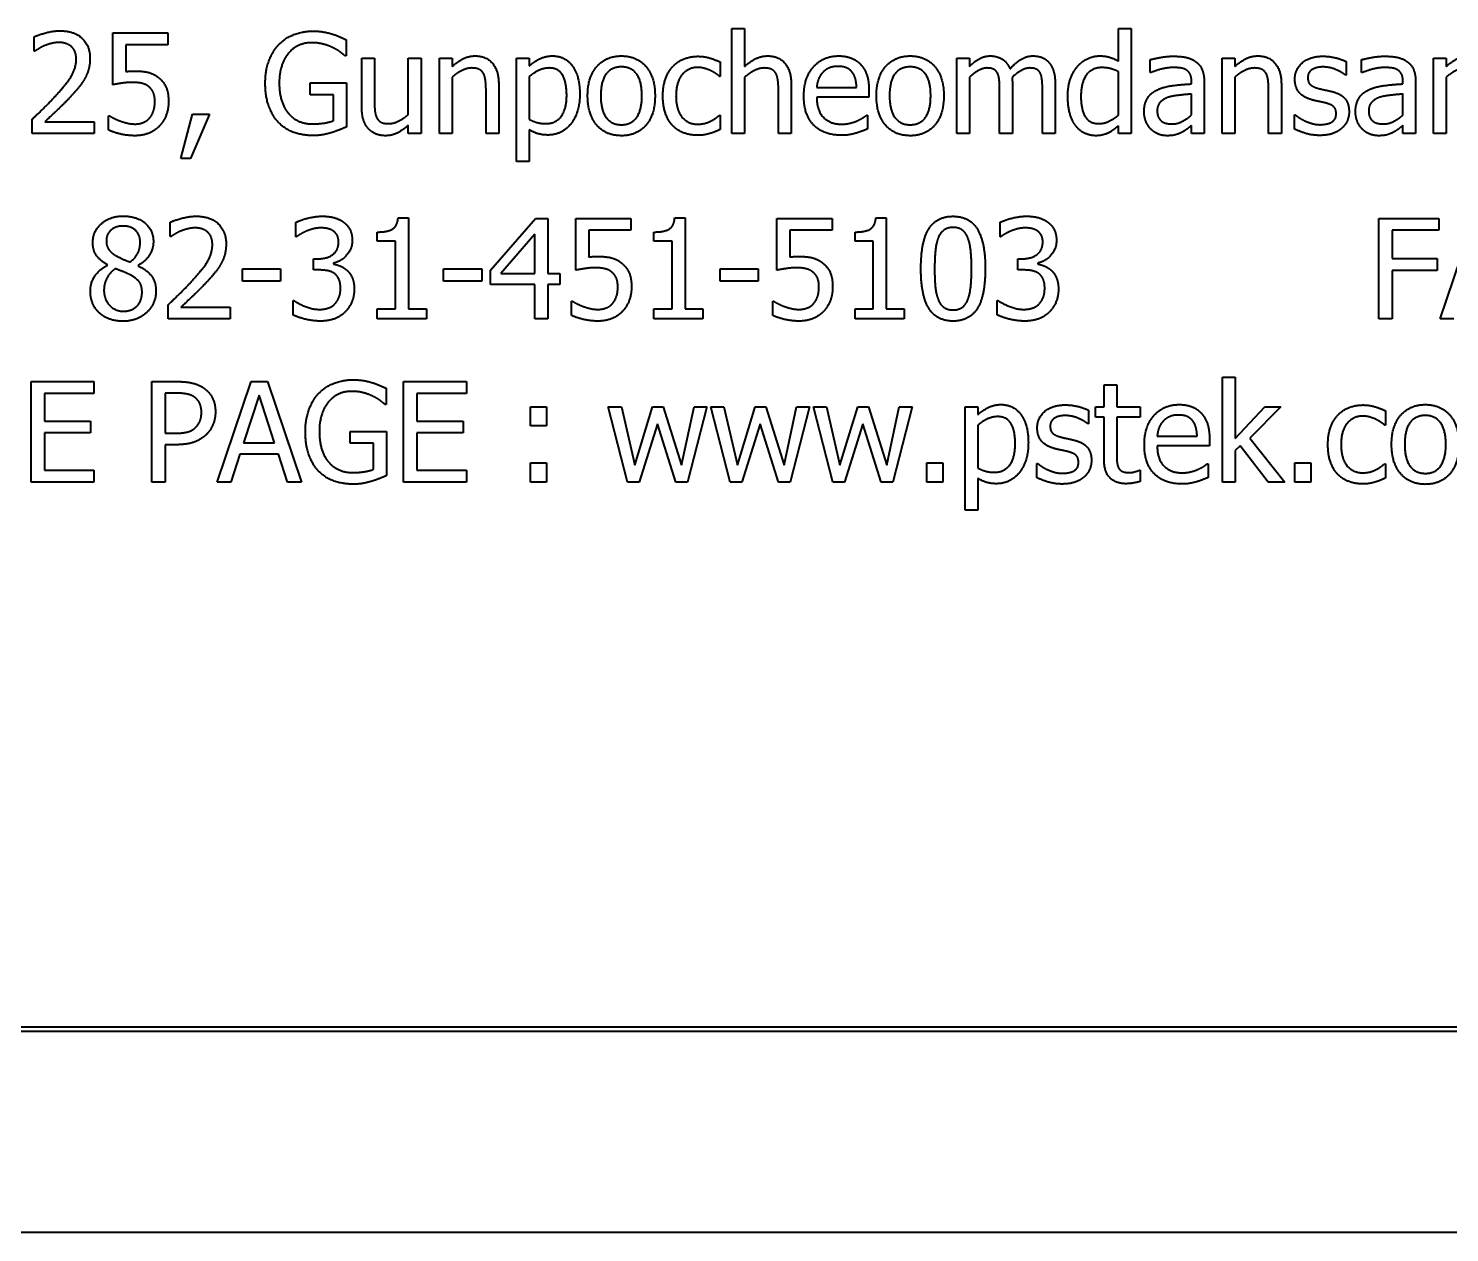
# Model space of a CAD drawing. Header units: millimetres. Extents: x 0 to 5945, y 0 to 4205.
# Drawn here: x 4839.97 to 4875.29, y 1972.13 to 2002.04 of the extents above; entities that cross this region are included whole.
import ezdxf

# ---------------------------------------------------------------- set-up
doc = ezdxf.new("R2010")
doc.units = ezdxf.units.MM
doc.header["$LTSCALE"] = 5
doc.layers.add('가시적인 것(ISO)', color=3, linetype='Continuous', lineweight=40)

msp = doc.modelspace()

# ---------------------------------------------------------------- linework, layer by layer
at = {"layer": '가시적인 것(ISO)'}
for p, q in [((4840.111, 2001.471), (4840.111, 2001.828)), ((4842.064, 2000.637), (4842.064, 2001.925)), ((4842.064, 2001.925), (4843.436, 2001.925)), ((4843.436, 2001.925), (4843.436, 2001.631)), ((4857.453, 2002.036), (4857.769, 2002.036)), ((4857.453, 1999.425), (4857.453, 2002.036)), ((4857.769, 2002.036), (4857.769, 2001.092)), ((4867.058, 2001.226), (4867.058, 2002.036)), ((4867.058, 2002.036), (4867.374, 2002.036)), ((4867.374, 2002.036), (4867.374, 1999.425)), ((4840.129, 2001.471), (4840.111, 2001.471)), ((4843.436, 2001.631), (4842.386, 2001.631)), ((4842.386, 2001.631), (4842.386, 2000.965)), ((4847.864, 2001.755), (4847.864, 2001.354)), ((4847.864, 2001.354), (4847.836, 2001.354)), ((4848.253, 2000.083), (4848.253, 2001.301)), ((4848.253, 2001.301), (4848.569, 2001.301)), ((4848.569, 2001.301), (4848.569, 2000.231)), ((4849.41, 1999.899), (4849.41, 2001.301)), ((4849.41, 2001.301), (4849.726, 2001.301)), ((4849.726, 2001.301), (4849.726, 1999.425)), ((4850.184, 2001.301), (4850.5, 2001.301)), ((4850.184, 1999.425), (4850.184, 2001.301)), ((4850.5, 2001.301), (4850.5, 2001.092)), ((4852.1, 1998.734), (4852.1, 2001.301)), ((4852.1, 2001.301), (4852.416, 2001.301)), ((4852.416, 2001.301), (4852.416, 2001.105)), ((4857.165, 2001.2), (4857.165, 2000.845)), ((4863.044, 1999.425), (4863.044, 2001.301)), ((4863.044, 2001.301), (4863.361, 2001.301)), ((4863.361, 2001.301), (4863.361, 2001.094)), ((4867.85, 2000.938), (4867.85, 2001.261)), ((4869.637, 2001.301), (4869.953, 2001.301)), ((4869.637, 1999.425), (4869.637, 2001.301)), ((4869.953, 2001.301), (4869.953, 2001.092)), ((4872.724, 2001.21), (4872.724, 2000.872)), ((4873.105, 2000.938), (4873.105, 2001.261)), ((4874.892, 2001.301), (4875.208, 2001.301)), ((4874.892, 1999.425), (4874.892, 2001.301)), ((4875.208, 2001.301), (4875.208, 2001.092)), ((4850.5, 2000.827), (4850.5, 1999.425)), ((4852.416, 2000.841), (4852.416, 1999.776)), ((4857.165, 2000.845), (4857.147, 2000.845)), ((4857.769, 2000.827), (4857.769, 1999.425)), ((4863.361, 2000.827), (4863.361, 1999.425)), ((4867.058, 1999.881), (4867.058, 2000.965)), ((4867.868, 2000.938), (4867.85, 2000.938)), ((4869.953, 2000.827), (4869.953, 1999.425)), ((4872.724, 2000.872), (4872.708, 2000.872)), ((4873.124, 2000.938), (4873.105, 2000.938)), ((4875.208, 2000.827), (4875.208, 1999.425)), ((4846.967, 2000.391), (4846.967, 2000.683)), ((4846.967, 2000.683), (4847.874, 2000.683)), ((4847.874, 2000.683), (4847.874, 1999.591)), ((4851.341, 1999.425), (4851.341, 2000.495)), ((4851.657, 2000.643), (4851.657, 1999.425)), ((4858.61, 1999.425), (4858.61, 2000.495)), ((4858.926, 2000.643), (4858.926, 1999.425)), ((4859.56, 2000.572), (4860.551, 2000.572)), ((4860.859, 2000.503), (4860.859, 2000.331)), ((4864.108, 1999.425), (4864.108, 2000.511)), ((4864.424, 2000.661), (4864.424, 1999.425)), ((4865.172, 1999.425), (4865.172, 2000.511)), ((4865.488, 2000.661), (4865.488, 1999.425)), ((4868.877, 2000.659), (4868.877, 2000.72)), ((4868.877, 1999.887), (4868.877, 2000.408)), ((4869.193, 2000.707), (4869.193, 1999.425)), ((4870.794, 1999.425), (4870.794, 2000.495)), ((4871.11, 2000.643), (4871.11, 1999.425)), ((4874.132, 2000.659), (4874.132, 2000.72)), ((4874.132, 1999.887), (4874.132, 2000.408)), ((4874.448, 2000.707), (4874.448, 1999.425)), ((4847.546, 2000.391), (4846.967, 2000.391)), ((4847.546, 1999.745), (4847.546, 2000.391)), ((4860.859, 2000.331), (4859.56, 2000.331)), ((4840.058, 1999.425), (4840.058, 1999.78)), ((4840.372, 1999.715), (4841.6, 1999.715)), ((4841.6, 1999.715), (4841.6, 1999.425)), ((4841.961, 1999.514), (4841.961, 1999.869)), ((4841.961, 1999.869), (4841.985, 1999.869)), ((4843.752, 1998.803), (4844.047, 1999.903)), ((4844.467, 1999.903), (4843.997, 1998.803)), ((4844.047, 1999.903), (4844.467, 1999.903)), ((4857.147, 1999.885), (4857.165, 1999.885)), ((4857.165, 1999.885), (4857.165, 1999.53)), ((4860.806, 1999.885), (4860.824, 1999.885)), ((4860.824, 1999.885), (4860.824, 1999.541)), ((4871.438, 1999.538), (4871.438, 1999.893)), ((4871.438, 1999.893), (4871.454, 1999.893)), ((4841.6, 1999.425), (4840.058, 1999.425)), ((4849.41, 1999.425), (4849.41, 1999.632)), ((4849.726, 1999.425), (4849.41, 1999.425)), ((4850.5, 1999.425), (4850.184, 1999.425)), ((4851.657, 1999.425), (4851.341, 1999.425)), ((4852.416, 1999.52), (4852.416, 1998.734)), ((4857.769, 1999.425), (4857.453, 1999.425)), ((4858.926, 1999.425), (4858.61, 1999.425)), ((4863.361, 1999.425), (4863.044, 1999.425)), ((4864.424, 1999.425), (4864.108, 1999.425)), ((4865.488, 1999.425), (4865.172, 1999.425)), ((4867.058, 1999.425), (4867.058, 1999.615)), ((4867.374, 1999.425), (4867.058, 1999.425)), ((4868.877, 1999.425), (4868.877, 1999.624)), ((4869.193, 1999.425), (4868.877, 1999.425)), ((4869.953, 1999.425), (4869.637, 1999.425)), ((4871.11, 1999.425), (4870.794, 1999.425)), ((4874.132, 1999.425), (4874.132, 1999.624)), ((4874.448, 1999.425), (4874.132, 1999.425)), ((4875.208, 1999.425), (4874.892, 1999.425)), ((4843.997, 1998.803), (4843.752, 1998.803)), ((4852.416, 1998.734), (4852.1, 1998.734)), ((4843.494, 1996.866), (4843.494, 1997.222)), ((4846.614, 1996.864), (4846.614, 1997.218)), ((4849.155, 1997.328), (4849.414, 1997.328)), ((4849.414, 1997.328), (4849.414, 1995.075)), ((4851.45, 1996.031), (4852.568, 1997.319)), ((4852.568, 1997.319), (4852.876, 1997.319)), ((4852.876, 1997.319), (4852.876, 1995.948)), ((4853.571, 1996.031), (4853.571, 1997.319)), ((4853.571, 1997.319), (4854.943, 1997.319)), ((4854.943, 1997.319), (4854.943, 1997.026)), ((4856.031, 1997.328), (4856.29, 1997.328)), ((4856.29, 1997.328), (4856.29, 1995.075)), ((4858.571, 1996.031), (4858.571, 1997.319)), ((4858.571, 1997.319), (4859.943, 1997.319)), ((4859.943, 1997.319), (4859.943, 1997.026)), ((4861.031, 1997.328), (4861.29, 1997.328)), ((4861.29, 1997.328), (4861.29, 1995.075)), ((4864.118, 1996.864), (4864.118, 1997.218)), ((4873.533, 1994.819), (4873.533, 1997.319)), ((4873.533, 1997.319), (4875.028, 1997.319)), ((4875.028, 1997.319), (4875.028, 1997.024)), ((4875.056, 1994.819), (4875.899, 1997.319)), ((4843.512, 1996.866), (4843.494, 1996.866)), ((4846.634, 1996.864), (4846.614, 1996.864)), ((4848.638, 1996.75), (4848.638, 1996.979)), ((4852.554, 1996.924), (4851.713, 1995.948)), ((4852.554, 1995.948), (4852.554, 1996.924)), ((4854.943, 1997.026), (4853.893, 1997.026)), ((4853.893, 1997.026), (4853.893, 1996.359)), ((4855.514, 1996.75), (4855.514, 1996.979)), ((4859.943, 1997.026), (4858.893, 1997.026)), ((4858.893, 1997.026), (4858.893, 1996.359)), ((4860.514, 1996.75), (4860.514, 1996.979)), ((4864.139, 1996.864), (4864.118, 1996.864)), ((4875.028, 1997.024), (4873.865, 1997.024)), ((4873.865, 1997.024), (4873.865, 1996.319)), ((4849.092, 1996.75), (4848.638, 1996.75)), ((4849.092, 1995.075), (4849.092, 1996.75)), ((4855.968, 1996.75), (4855.514, 1996.75)), ((4855.968, 1995.075), (4855.968, 1996.75)), ((4860.968, 1996.75), (4860.514, 1996.75)), ((4860.968, 1995.075), (4860.968, 1996.75)), ((4841.93, 1996.155), (4841.93, 1996.165)), ((4847.056, 1996.037), (4847.056, 1996.315)), ((4847.056, 1996.315), (4847.167, 1996.315)), ((4847.554, 1996.209), (4847.554, 1996.185)), ((4864.56, 1996.037), (4864.56, 1996.315)), ((4864.56, 1996.315), (4864.671, 1996.315)), ((4865.058, 1996.209), (4865.058, 1996.185)), ((4873.865, 1996.319), (4874.979, 1996.319)), ((4874.979, 1996.319), (4874.979, 1996.023)), ((4842.692, 1996.151), (4842.692, 1996.14)), ((4845.287, 1995.762), (4845.287, 1996.065)), ((4845.287, 1996.065), (4846.233, 1996.065)), ((4846.233, 1996.065), (4846.233, 1995.762)), ((4847.198, 1996.037), (4847.056, 1996.037)), ((4850.287, 1995.762), (4850.287, 1996.065)), ((4850.287, 1996.065), (4851.233, 1996.065)), ((4851.233, 1996.065), (4851.233, 1995.762)), ((4851.45, 1995.678), (4851.45, 1996.031)), ((4851.713, 1995.948), (4852.554, 1995.948)), ((4852.876, 1995.948), (4853.174, 1995.948)), ((4853.174, 1995.948), (4853.174, 1995.678)), ((4857.163, 1995.762), (4857.163, 1996.065)), ((4857.163, 1996.065), (4858.109, 1996.065)), ((4858.109, 1996.065), (4858.109, 1995.762)), ((4864.702, 1996.037), (4864.56, 1996.037)), ((4874.979, 1996.023), (4873.865, 1996.023)), ((4873.865, 1996.023), (4873.865, 1994.819)), ((4846.233, 1995.762), (4845.287, 1995.762)), ((4851.233, 1995.762), (4850.287, 1995.762)), ((4852.554, 1995.678), (4851.45, 1995.678)), ((4852.554, 1994.819), (4852.554, 1995.678)), ((4853.174, 1995.678), (4852.876, 1995.678)), ((4852.876, 1995.678), (4852.876, 1994.819)), ((4858.109, 1995.762), (4857.163, 1995.762)), ((4843.442, 1994.819), (4843.442, 1995.174)), ((4843.756, 1995.109), (4844.983, 1995.109)), ((4844.983, 1995.109), (4844.983, 1994.819)), ((4846.545, 1995.275), (4846.57, 1995.275)), ((4846.545, 1994.921), (4846.545, 1995.275)), ((4853.468, 1994.909), (4853.468, 1995.263)), ((4853.468, 1995.263), (4853.492, 1995.263)), ((4858.468, 1994.909), (4858.468, 1995.263)), ((4858.468, 1995.263), (4858.492, 1995.263)), ((4864.049, 1995.275), (4864.074, 1995.275)), ((4864.049, 1994.921), (4864.049, 1995.275)), ((4844.983, 1994.819), (4843.442, 1994.819)), ((4848.638, 1994.819), (4848.638, 1995.075)), ((4848.638, 1995.075), (4849.092, 1995.075)), ((4849.858, 1994.819), (4848.638, 1994.819)), ((4849.414, 1995.075), (4849.858, 1995.075)), ((4849.858, 1995.075), (4849.858, 1994.819)), ((4852.876, 1994.819), (4852.554, 1994.819)), ((4855.514, 1994.819), (4855.514, 1995.075)), ((4855.514, 1995.075), (4855.968, 1995.075)), ((4856.734, 1994.819), (4855.514, 1994.819)), ((4856.29, 1995.075), (4856.734, 1995.075)), ((4856.734, 1995.075), (4856.734, 1994.819)), ((4860.514, 1994.819), (4860.514, 1995.075)), ((4860.514, 1995.075), (4860.968, 1995.075)), ((4861.734, 1994.819), (4860.514, 1994.819)), ((4861.29, 1995.075), (4861.734, 1995.075)), ((4861.734, 1995.075), (4861.734, 1994.819)), ((4873.865, 1994.819), (4873.533, 1994.819)), ((4875.393, 1994.819), (4875.056, 1994.819)), ((4869.643, 1990.765), (4869.643, 1993.376)), ((4869.643, 1993.376), (4869.959, 1993.376)), ((4869.959, 1993.376), (4869.959, 1991.849)), ((4840.032, 1990.765), (4840.032, 1993.265)), ((4840.032, 1993.265), (4841.596, 1993.265)), ((4841.596, 1993.265), (4841.596, 1992.969)), ((4843.034, 1990.765), (4843.034, 1993.265)), ((4843.034, 1993.265), (4843.662, 1993.265)), ((4843.642, 1992.977), (4843.367, 1992.977)), ((4843.367, 1992.977), (4843.367, 1991.98)), ((4844.661, 1990.765), (4845.504, 1993.265)), ((4845.504, 1993.265), (4845.913, 1993.265)), ((4845.913, 1993.265), (4846.756, 1990.765)), ((4848.861, 1993.095), (4848.861, 1992.693)), ((4849.288, 1990.765), (4849.288, 1993.265)), ((4849.288, 1993.265), (4850.852, 1993.265)), ((4850.852, 1993.265), (4850.852, 1992.969)), ((4866.703, 1992.641), (4866.703, 1993.18)), ((4866.703, 1993.18), (4867.019, 1993.18)), ((4867.019, 1993.18), (4867.019, 1992.641)), ((4841.596, 1992.969), (4840.364, 1992.969)), ((4840.364, 1992.969), (4840.364, 1992.284)), ((4845.7, 1992.924), (4845.316, 1991.747)), ((4846.087, 1991.747), (4845.7, 1992.924)), ((4848.861, 1992.693), (4848.833, 1992.693)), ((4850.852, 1992.969), (4849.621, 1992.969)), ((4849.621, 1992.969), (4849.621, 1992.284)), ((4852.445, 1992.163), (4852.445, 1992.641)), ((4852.445, 1992.641), (4852.846, 1992.641)), ((4852.846, 1992.641), (4852.846, 1992.163)), ((4854.858, 1990.765), (4854.378, 1992.641)), ((4854.378, 1992.641), (4854.706, 1992.641)), ((4854.706, 1992.641), (4855.038, 1991.188)), ((4855.038, 1991.188), (4855.482, 1992.641)), ((4855.482, 1992.641), (4855.743, 1992.641)), ((4855.743, 1992.641), (4856.199, 1991.188)), ((4856.199, 1991.188), (4856.511, 1992.641)), ((4856.829, 1992.641), (4856.353, 1990.765)), ((4856.511, 1992.641), (4856.829, 1992.641)), ((4857.408, 1990.765), (4856.928, 1992.641)), ((4856.928, 1992.641), (4857.256, 1992.641)), ((4857.256, 1992.641), (4857.589, 1991.188)), ((4857.589, 1991.188), (4858.032, 1992.641)), ((4858.032, 1992.641), (4858.294, 1992.641)), ((4858.294, 1992.641), (4858.75, 1991.188)), ((4858.75, 1991.188), (4859.062, 1992.641)), ((4859.38, 1992.641), (4858.903, 1990.765)), ((4859.062, 1992.641), (4859.38, 1992.641)), ((4859.959, 1990.765), (4859.479, 1992.641)), ((4859.479, 1992.641), (4859.807, 1992.641)), ((4859.807, 1992.641), (4860.139, 1991.188)), ((4860.139, 1991.188), (4860.583, 1992.641)), ((4860.583, 1992.641), (4860.844, 1992.641)), ((4860.844, 1992.641), (4861.3, 1991.188)), ((4861.3, 1991.188), (4861.612, 1992.641)), ((4861.93, 1992.641), (4861.454, 1990.765)), ((4861.612, 1992.641), (4861.93, 1992.641)), ((4863.249, 1992.641), (4863.565, 1992.641)), ((4863.249, 1990.074), (4863.249, 1992.641)), ((4863.565, 1992.641), (4863.565, 1992.444)), ((4866.491, 1992.379), (4866.491, 1992.641)), ((4866.491, 1992.641), (4866.703, 1992.641)), ((4867.019, 1992.641), (4867.601, 1992.641)), ((4867.601, 1992.641), (4867.601, 1992.379)), ((4869.959, 1991.849), (4870.7, 1992.641)), ((4871.094, 1992.641), (4870.324, 1991.857)), ((4870.7, 1992.641), (4871.094, 1992.641)), ((4840.364, 1992.284), (4841.513, 1992.284)), ((4841.513, 1992.284), (4841.513, 1991.988)), ((4849.621, 1992.284), (4850.769, 1992.284)), ((4850.769, 1992.284), (4850.769, 1991.988)), ((4866.32, 1992.55), (4866.32, 1992.211)), ((4866.703, 1992.379), (4866.491, 1992.379)), ((4866.703, 1991.34), (4866.703, 1992.379)), ((4867.019, 1992.379), (4867.019, 1991.486)), ((4867.601, 1992.379), (4867.019, 1992.379)), ((4873.695, 1992.54), (4873.695, 1992.185)), ((4840.364, 1991.988), (4840.364, 1991.061)), ((4841.513, 1991.988), (4840.364, 1991.988)), ((4843.367, 1991.98), (4843.594, 1991.98)), ((4847.963, 1991.731), (4847.963, 1992.023)), ((4847.963, 1992.023), (4848.871, 1992.023)), ((4848.871, 1992.023), (4848.871, 1990.931)), ((4849.621, 1991.988), (4849.621, 1991.061)), ((4850.769, 1991.988), (4849.621, 1991.988)), ((4852.846, 1992.163), (4852.445, 1992.163)), ((4855.603, 1992.211), (4855.147, 1990.765)), ((4856.061, 1990.765), (4855.603, 1992.211)), ((4858.154, 1992.211), (4857.698, 1990.765)), ((4858.612, 1990.765), (4858.154, 1992.211)), ((4860.705, 1992.211), (4860.249, 1990.765)), ((4861.162, 1990.765), (4860.705, 1992.211)), ((4863.565, 1992.181), (4863.565, 1991.115)), ((4866.32, 1992.211), (4866.304, 1992.211)), ((4873.695, 1992.185), (4873.677, 1992.185)), ((4843.648, 1991.697), (4843.367, 1991.697)), ((4843.367, 1991.697), (4843.367, 1990.765)), ((4845.316, 1991.747), (4846.087, 1991.747)), ((4848.543, 1991.731), (4847.963, 1991.731)), ((4848.543, 1991.085), (4848.543, 1991.731)), ((4868.024, 1991.911), (4869.015, 1991.911)), ((4869.323, 1991.67), (4868.024, 1991.67)), ((4869.323, 1991.843), (4869.323, 1991.67)), ((4870.085, 1991.67), (4869.959, 1991.549)), ((4870.782, 1990.765), (4870.085, 1991.67)), ((4870.324, 1991.857), (4871.197, 1990.765)), ((4845.224, 1991.464), (4844.997, 1990.765)), ((4846.179, 1991.464), (4845.224, 1991.464)), ((4846.406, 1990.765), (4846.179, 1991.464)), ((4852.445, 1990.765), (4852.445, 1991.243)), ((4852.445, 1991.243), (4852.846, 1991.243)), ((4852.846, 1991.243), (4852.846, 1990.765)), ((4862.297, 1990.765), (4862.297, 1991.243)), ((4862.297, 1991.243), (4862.698, 1991.243)), ((4862.698, 1991.243), (4862.698, 1990.765)), ((4865.034, 1990.878), (4865.034, 1991.233)), ((4865.034, 1991.233), (4865.05, 1991.233)), ((4869.27, 1991.225), (4869.288, 1991.225)), ((4869.288, 1991.225), (4869.288, 1990.88)), ((4869.959, 1991.549), (4869.959, 1990.765)), ((4871.444, 1990.765), (4871.444, 1991.243)), ((4871.444, 1991.243), (4871.845, 1991.243)), ((4871.845, 1991.243), (4871.845, 1990.765)), ((4873.677, 1991.225), (4873.695, 1991.225)), ((4873.695, 1991.225), (4873.695, 1990.87)), ((4840.364, 1991.061), (4841.596, 1991.061)), ((4841.596, 1991.061), (4841.596, 1990.765)), ((4849.621, 1991.061), (4850.852, 1991.061)), ((4850.852, 1991.061), (4850.852, 1990.765)), ((4863.565, 1990.86), (4863.565, 1990.074)), ((4867.583, 1991.065), (4867.601, 1991.065)), ((4867.601, 1991.065), (4867.601, 1990.781)), ((4841.596, 1990.765), (4840.032, 1990.765)), ((4843.367, 1990.765), (4843.034, 1990.765)), ((4844.997, 1990.765), (4844.661, 1990.765)), ((4846.756, 1990.765), (4846.406, 1990.765)), ((4850.852, 1990.765), (4849.288, 1990.765)), ((4852.846, 1990.765), (4852.445, 1990.765)), ((4855.147, 1990.765), (4854.858, 1990.765)), ((4856.353, 1990.765), (4856.061, 1990.765)), ((4857.698, 1990.765), (4857.408, 1990.765)), ((4858.903, 1990.765), (4858.612, 1990.765)), ((4860.249, 1990.765), (4859.959, 1990.765)), ((4861.454, 1990.765), (4861.162, 1990.765)), ((4862.698, 1990.765), (4862.297, 1990.765)), ((4869.959, 1990.765), (4869.643, 1990.765)), ((4871.197, 1990.765), (4870.782, 1990.765)), ((4871.845, 1990.765), (4871.444, 1990.765)), ((4863.565, 1990.074), (4863.249, 1990.074)), ((4821.654, 1977.126), (4963.366, 1977.126)), ((4963.287, 1977.226), (4821.732, 1977.226)), ((4972.374, 1972.126), (4812.374, 1972.126))]:
    msp.add_line(p, q, dxfattribs=at)
for points in [[(4840.111, 2001.828), (4840.214, 2001.878), (4840.585, 2001.978), (4840.751, 2001.978)], [(4840.751, 2001.978), (4841.102, 2001.978), (4841.497, 2001.607), (4841.497, 2001.291)], [(4846.183, 2001.627), (4846.335, 2001.791), (4846.78, 2001.97), (4847.046, 2001.97)], [(4847.046, 2001.97), (4847.173, 2001.97), (4847.404, 2001.933), (4847.51, 2001.901)], [(4847.51, 2001.901), (4847.595, 2001.876), (4847.801, 2001.787), (4847.864, 2001.755)], [(4840.372, 2001.609), (4840.301, 2001.581), (4840.17, 2001.5), (4840.129, 2001.471)], [(4840.727, 2001.688), (4840.638, 2001.688), (4840.455, 2001.643), (4840.372, 2001.609)], [(4841.033, 2001.587), (4840.974, 2001.637), (4840.82, 2001.688), (4840.727, 2001.688)], [(4841.156, 2001.273), (4841.156, 2001.378), (4841.091, 2001.536), (4841.033, 2001.587)], [(4845.854, 2000.677), (4845.854, 2000.979), (4846.025, 2001.457), (4846.183, 2001.627)], [(4847.007, 2001.682), (4846.647, 2001.682), (4846.201, 2001.139), (4846.201, 2000.687)], [(4847.52, 2001.564), (4847.418, 2001.615), (4847.157, 2001.682), (4847.007, 2001.682)], [(4847.836, 2001.354), (4847.773, 2001.408), (4847.641, 2001.508), (4847.52, 2001.564)], [(4840.662, 2000.381), (4840.948, 2000.695), (4841.156, 2001.072), (4841.156, 2001.273)], [(4841.497, 2001.291), (4841.497, 2001.143), (4841.428, 2000.896), (4841.367, 2000.791)], [(4850.5, 2001.092), (4850.642, 2001.22), (4850.915, 2001.354), (4851.069, 2001.354)], [(4851.069, 2001.354), (4851.345, 2001.354), (4851.657, 2000.989), (4851.657, 2000.643)], [(4852.416, 2001.105), (4852.534, 2001.212), (4852.822, 2001.354), (4852.99, 2001.354)], [(4852.99, 2001.354), (4853.312, 2001.354), (4853.673, 2000.843), (4853.673, 2000.414)], [(4853.867, 2000.363), (4853.867, 2000.833), (4854.329, 2001.354), (4854.706, 2001.354)], [(4854.706, 2001.354), (4855.087, 2001.354), (4855.542, 2000.835), (4855.542, 2000.363)], [(4855.98, 2001.088), (4856.091, 2001.212), (4856.422, 2001.344), (4856.612, 2001.344)], [(4856.612, 2001.344), (4856.766, 2001.344), (4857.054, 2001.256), (4857.165, 2001.2)], [(4857.769, 2001.092), (4857.911, 2001.22), (4858.184, 2001.354), (4858.338, 2001.354)], [(4858.338, 2001.354), (4858.614, 2001.354), (4858.926, 2000.989), (4858.926, 2000.643)], [(4859.24, 2000.353), (4859.24, 2000.811), (4859.72, 2001.354), (4860.107, 2001.354)], [(4860.107, 2001.354), (4860.281, 2001.354), (4860.551, 2001.252), (4860.65, 2001.145)], [(4860.65, 2001.145), (4860.751, 2001.038), (4860.859, 2000.728), (4860.859, 2000.503)], [(4861.045, 2000.363), (4861.045, 2000.833), (4861.507, 2001.354), (4861.884, 2001.354)], [(4861.884, 2001.354), (4862.265, 2001.354), (4862.72, 2000.835), (4862.72, 2000.363)], [(4863.361, 2001.094), (4863.484, 2001.218), (4863.727, 2001.354), (4863.873, 2001.354)], [(4863.873, 2001.354), (4864.039, 2001.354), (4864.297, 2001.202), (4864.363, 2001.03)], [(4864.363, 2001.03), (4864.507, 2001.19), (4864.779, 2001.354), (4864.937, 2001.354)], [(4864.937, 2001.354), (4865.058, 2001.354), (4865.257, 2001.279), (4865.33, 2001.194)], [(4865.33, 2001.194), (4865.405, 2001.109), (4865.488, 2000.853), (4865.488, 2000.661)], [(4866.041, 2001.092), (4866.144, 2001.214), (4866.434, 2001.354), (4866.594, 2001.354)], [(4866.594, 2001.354), (4866.734, 2001.354), (4866.942, 2001.291), (4867.058, 2001.226)], [(4867.85, 2001.261), (4867.937, 2001.285), (4868.263, 2001.346), (4868.423, 2001.346)], [(4868.423, 2001.346), (4868.618, 2001.346), (4868.883, 2001.285), (4868.989, 2001.206)], [(4868.989, 2001.206), (4869.092, 2001.129), (4869.193, 2000.884), (4869.193, 2000.707)], [(4869.953, 2001.092), (4870.095, 2001.22), (4870.368, 2001.354), (4870.522, 2001.354)], [(4870.522, 2001.354), (4870.798, 2001.354), (4871.11, 2000.989), (4871.11, 2000.643)], [(4871.446, 2000.772), (4871.446, 2001.028), (4871.829, 2001.346), (4872.145, 2001.346)], [(4872.145, 2001.346), (4872.301, 2001.346), (4872.617, 2001.269), (4872.724, 2001.21)], [(4873.105, 2001.261), (4873.192, 2001.285), (4873.519, 2001.346), (4873.679, 2001.346)], [(4873.679, 2001.346), (4873.873, 2001.346), (4874.139, 2001.285), (4874.244, 2001.206)], [(4874.244, 2001.206), (4874.347, 2001.129), (4874.448, 2000.884), (4874.448, 2000.707)], [(4875.208, 2001.092), (4875.35, 2001.22), (4875.624, 2001.354), (4875.777, 2001.354)], [(4841.367, 2000.791), (4841.306, 2000.681), (4841.13, 2000.466), (4841.033, 2000.363)], [(4842.386, 2000.965), (4842.447, 2000.973), (4842.564, 2000.979), (4842.613, 2000.979)], [(4842.613, 2000.979), (4842.805, 2000.979), (4843.071, 2000.916), (4843.192, 2000.823)], [(4843.192, 2000.823), (4843.316, 2000.73), (4843.45, 2000.446), (4843.45, 2000.219)], [(4850.986, 2001.054), (4850.869, 2001.054), (4850.619, 2000.928), (4850.5, 2000.827)], [(4851.28, 2000.914), (4851.241, 2000.985), (4851.104, 2001.054), (4850.986, 2001.054)], [(4851.341, 2000.495), (4851.341, 2000.624), (4851.316, 2000.847), (4851.28, 2000.914)], [(4852.913, 2001.054), (4852.779, 2001.054), (4852.528, 2000.934), (4852.416, 2000.841)], [(4853.346, 2000.377), (4853.346, 2000.699), (4853.142, 2001.054), (4852.913, 2001.054)], [(4854.706, 2001.082), (4854.461, 2001.082), (4854.193, 2000.728), (4854.193, 2000.363)], [(4855.216, 2000.363), (4855.216, 2000.728), (4854.951, 2001.082), (4854.706, 2001.082)], [(4855.737, 2000.359), (4855.737, 2000.606), (4855.869, 2000.967), (4855.98, 2001.088)], [(4856.606, 2001.068), (4856.361, 2001.068), (4856.063, 2000.697), (4856.063, 2000.359)], [(4856.932, 2000.985), (4856.865, 2001.017), (4856.687, 2001.068), (4856.606, 2001.068)], [(4857.147, 2000.845), (4857.113, 2000.874), (4857.007, 2000.947), (4856.932, 2000.985)], [(4858.255, 2001.054), (4858.138, 2001.054), (4857.889, 2000.928), (4857.769, 2000.827)], [(4858.549, 2000.914), (4858.51, 2000.985), (4858.373, 2001.054), (4858.255, 2001.054)], [(4858.61, 2000.495), (4858.61, 2000.624), (4858.585, 2000.847), (4858.549, 2000.914)], [(4859.714, 2000.947), (4859.643, 2000.872), (4859.57, 2000.691), (4859.56, 2000.572)], [(4860.089, 2001.094), (4859.963, 2001.094), (4859.787, 2001.019), (4859.714, 2000.947)], [(4860.443, 2000.949), (4860.389, 2001.019), (4860.216, 2001.094), (4860.089, 2001.094)], [(4860.551, 2000.572), (4860.547, 2000.699), (4860.494, 2000.886), (4860.443, 2000.949)], [(4861.884, 2001.082), (4861.639, 2001.082), (4861.371, 2000.728), (4861.371, 2000.363)], [(4862.394, 2000.363), (4862.394, 2000.728), (4862.129, 2001.082), (4861.884, 2001.082)], [(4863.792, 2001.054), (4863.691, 2001.054), (4863.466, 2000.926), (4863.361, 2000.827)], [(4864.055, 2000.922), (4864.023, 2000.989), (4863.899, 2001.054), (4863.792, 2001.054)], [(4864.108, 2000.511), (4864.108, 2000.641), (4864.088, 2000.861), (4864.055, 2000.922)], [(4864.856, 2001.054), (4864.758, 2001.054), (4864.536, 2000.934), (4864.418, 2000.821)], [(4864.418, 2000.821), (4864.42, 2000.793), (4864.424, 2000.714), (4864.424, 2000.661)], [(4865.119, 2000.922), (4865.087, 2000.989), (4864.963, 2001.054), (4864.856, 2001.054)], [(4865.172, 2000.511), (4865.172, 2000.641), (4865.151, 2000.861), (4865.119, 2000.922)], [(4865.802, 2000.349), (4865.802, 2000.596), (4865.929, 2000.957), (4866.041, 2001.092)], [(4866.647, 2001.064), (4866.403, 2001.064), (4866.128, 2000.699), (4866.128, 2000.355)], [(4867.058, 2000.965), (4866.94, 2001.021), (4866.754, 2001.064), (4866.647, 2001.064)], [(4868.421, 2001.066), (4868.312, 2001.066), (4868.016, 2001.001), (4867.868, 2000.938)], [(4868.75, 2001.003), (4868.689, 2001.042), (4868.515, 2001.066), (4868.421, 2001.066)], [(4868.877, 2000.72), (4868.877, 2000.829), (4868.81, 2000.965), (4868.75, 2001.003)], [(4870.439, 2001.054), (4870.322, 2001.054), (4870.072, 2000.928), (4869.953, 2000.827)], [(4870.733, 2000.914), (4870.694, 2000.985), (4870.557, 2001.054), (4870.439, 2001.054)], [(4870.794, 2000.495), (4870.794, 2000.624), (4870.769, 2000.847), (4870.733, 2000.914)], [(4871.855, 2000.266), (4871.641, 2000.329), (4871.446, 2000.588), (4871.446, 2000.772)], [(4872.139, 2001.08), (4871.983, 2001.08), (4871.768, 2000.949), (4871.768, 2000.817)], [(4871.768, 2000.817), (4871.768, 2000.697), (4871.896, 2000.582), (4872.038, 2000.545)], [(4872.708, 2000.872), (4872.587, 2000.969), (4872.291, 2001.08), (4872.139, 2001.08)], [(4873.677, 2001.066), (4873.567, 2001.066), (4873.271, 2001.001), (4873.124, 2000.938)], [(4874.005, 2001.003), (4873.944, 2001.042), (4873.77, 2001.066), (4873.677, 2001.066)], [(4874.132, 2000.72), (4874.132, 2000.829), (4874.066, 2000.965), (4874.005, 2001.003)], [(4875.694, 2001.054), (4875.577, 2001.054), (4875.328, 2000.928), (4875.208, 2000.827)], [(4842.558, 2000.697), (4842.421, 2000.697), (4842.147, 2000.655), (4842.064, 2000.637)], [(4842.968, 2000.582), (4842.897, 2000.645), (4842.686, 2000.697), (4842.558, 2000.697)], [(4843.109, 2000.221), (4843.109, 2000.355), (4843.036, 2000.525), (4842.968, 2000.582)], [(4846.181, 1999.703), (4846.023, 1999.869), (4845.854, 2000.359), (4845.854, 2000.677)], [(4846.201, 2000.687), (4846.201, 2000.436), (4846.318, 2000.059), (4846.43, 1999.929)], [(4853.673, 2000.414), (4853.673, 1999.944), (4853.225, 1999.389), (4852.882, 1999.389)], [(4867.698, 1999.968), (4867.698, 2000.162), (4867.862, 2000.438), (4868.04, 2000.517)], [(4868.04, 2000.517), (4868.198, 2000.59), (4868.628, 2000.645), (4868.877, 2000.659)], [(4868.877, 2000.408), (4868.764, 2000.397), (4868.421, 2000.363), (4868.314, 2000.331)], [(4872.038, 2000.545), (4872.106, 2000.527), (4872.281, 2000.491), (4872.376, 2000.468)], [(4872.376, 2000.468), (4872.583, 2000.416), (4872.793, 2000.175), (4872.793, 1999.966)], [(4872.953, 1999.968), (4872.953, 2000.162), (4873.117, 2000.438), (4873.296, 2000.517)], [(4873.296, 2000.517), (4873.454, 2000.59), (4873.883, 2000.645), (4874.132, 2000.659)], [(4874.132, 2000.408), (4874.019, 2000.397), (4873.677, 2000.363), (4873.569, 2000.331)], [(4840.058, 1999.78), (4840.224, 1999.936), (4840.52, 2000.225), (4840.662, 2000.381)], [(4841.033, 2000.363), (4840.875, 2000.191), (4840.488, 1999.822), (4840.372, 1999.715)], [(4842.982, 1999.814), (4843.044, 1999.889), (4843.109, 2000.088), (4843.109, 2000.221)], [(4843.45, 2000.219), (4843.45, 2000.039), (4843.334, 1999.731), (4843.229, 1999.618)], [(4848.423, 1999.541), (4848.342, 1999.628), (4848.253, 1999.893), (4848.253, 2000.083)], [(4848.569, 2000.231), (4848.569, 2000.081), (4848.591, 1999.885), (4848.63, 1999.812)], [(4852.83, 1999.672), (4853.075, 1999.672), (4853.346, 2000.033), (4853.346, 2000.377)], [(4854.706, 1999.372), (4854.315, 1999.372), (4853.867, 1999.905), (4853.867, 2000.363)], [(4854.193, 2000.363), (4854.193, 2000.009), (4854.461, 1999.644), (4854.706, 1999.644)], [(4855.542, 2000.363), (4855.542, 1999.889), (4855.087, 1999.372), (4854.706, 1999.372)], [(4854.706, 1999.644), (4854.949, 1999.644), (4855.216, 2000.002), (4855.216, 2000.363)], [(4855.98, 1999.624), (4855.865, 1999.743), (4855.737, 2000.112), (4855.737, 2000.359)], [(4856.063, 2000.359), (4856.063, 2000.029), (4856.351, 1999.658), (4856.606, 1999.658)], [(4860.184, 1999.382), (4859.734, 1999.382), (4859.24, 1999.887), (4859.24, 2000.353)], [(4859.56, 2000.331), (4859.56, 2000.004), (4859.888, 1999.658), (4860.18, 1999.658)], [(4861.884, 1999.372), (4861.493, 1999.372), (4861.045, 1999.905), (4861.045, 2000.363)], [(4861.371, 2000.363), (4861.371, 2000.009), (4861.639, 1999.644), (4861.884, 1999.644)], [(4862.72, 2000.363), (4862.72, 1999.889), (4862.265, 1999.372), (4861.884, 1999.372)], [(4861.884, 1999.644), (4862.127, 1999.644), (4862.394, 2000.002), (4862.394, 2000.363)], [(4865.994, 1999.624), (4865.903, 1999.747), (4865.802, 2000.112), (4865.802, 2000.349)], [(4866.128, 2000.355), (4866.128, 2000.023), (4866.339, 1999.672), (4866.572, 1999.672)], [(4868.314, 2000.331), (4868.188, 2000.292), (4868.024, 2000.132), (4868.024, 1999.99)], [(4872.194, 2000.189), (4872.133, 2000.203), (4871.938, 2000.244), (4871.855, 2000.266)], [(4872.471, 1999.923), (4872.471, 2000.035), (4872.35, 2000.15), (4872.194, 2000.189)], [(4873.569, 2000.331), (4873.444, 2000.292), (4873.28, 2000.132), (4873.28, 1999.99)], [(4841.985, 1999.869), (4842.023, 1999.84), (4842.167, 1999.767), (4842.254, 1999.735)], [(4842.254, 1999.735), (4842.354, 1999.701), (4842.518, 1999.662), (4842.621, 1999.662)], [(4842.621, 1999.662), (4842.722, 1999.662), (4842.913, 1999.735), (4842.982, 1999.814)], [(4847.044, 1999.376), (4846.778, 1999.376), (4846.339, 1999.538), (4846.181, 1999.703)], [(4846.43, 1999.929), (4846.537, 1999.8), (4846.841, 1999.664), (4847.032, 1999.664)], [(4847.032, 1999.664), (4847.171, 1999.664), (4847.451, 1999.705), (4847.546, 1999.745)], [(4848.63, 1999.812), (4848.668, 1999.739), (4848.8, 1999.672), (4848.924, 1999.672)], [(4848.924, 1999.672), (4849.039, 1999.672), (4849.301, 1999.804), (4849.41, 1999.899)], [(4852.416, 1999.776), (4852.54, 1999.717), (4852.716, 1999.672), (4852.83, 1999.672)], [(4856.606, 1999.658), (4856.76, 1999.658), (4857.04, 1999.786), (4857.147, 1999.885)], [(4860.18, 1999.658), (4860.283, 1999.658), (4860.484, 1999.705), (4860.565, 1999.741)], [(4860.565, 1999.741), (4860.65, 1999.782), (4860.767, 1999.853), (4860.806, 1999.885)], [(4866.572, 1999.672), (4866.695, 1999.672), (4866.946, 1999.786), (4867.058, 1999.881)], [(4867.864, 1999.538), (4867.789, 1999.615), (4867.698, 1999.842), (4867.698, 1999.968)], [(4868.024, 1999.99), (4868.024, 1999.828), (4868.207, 1999.664), (4868.381, 1999.664)], [(4868.381, 1999.664), (4868.529, 1999.664), (4868.772, 1999.792), (4868.877, 1999.887)], [(4871.454, 1999.893), (4871.495, 1999.861), (4871.604, 1999.784), (4871.695, 1999.741)], [(4871.695, 1999.741), (4871.774, 1999.703), (4871.969, 1999.646), (4872.072, 1999.646)], [(4872.072, 1999.646), (4872.147, 1999.646), (4872.319, 1999.68), (4872.36, 1999.709)], [(4872.36, 1999.709), (4872.418, 1999.747), (4872.471, 1999.834), (4872.471, 1999.923)], [(4872.793, 1999.966), (4872.793, 1999.844), (4872.698, 1999.63), (4872.605, 1999.551)], [(4873.119, 1999.538), (4873.044, 1999.615), (4872.953, 1999.842), (4872.953, 1999.968)], [(4873.28, 1999.99), (4873.28, 1999.828), (4873.462, 1999.664), (4873.636, 1999.664)], [(4873.636, 1999.664), (4873.784, 1999.664), (4874.027, 1999.792), (4874.132, 1999.887)], [(4842.615, 1999.372), (4842.437, 1999.372), (4842.088, 1999.451), (4841.961, 1999.514)], [(4843.229, 1999.618), (4843.124, 1999.504), (4842.809, 1999.372), (4842.615, 1999.372)], [(4847.506, 1999.449), (4847.382, 1999.413), (4847.183, 1999.376), (4847.044, 1999.376)], [(4847.874, 1999.591), (4847.812, 1999.563), (4847.597, 1999.476), (4847.506, 1999.449)], [(4848.841, 1999.372), (4848.719, 1999.372), (4848.502, 1999.453), (4848.423, 1999.541)], [(4849.41, 1999.632), (4849.264, 1999.504), (4849.003, 1999.372), (4848.841, 1999.372)], [(4852.882, 1999.389), (4852.743, 1999.389), (4852.528, 1999.453), (4852.416, 1999.52)], [(4856.612, 1999.382), (4856.418, 1999.382), (4856.096, 1999.502), (4855.98, 1999.624)], [(4856.92, 1999.431), (4856.839, 1999.407), (4856.711, 1999.382), (4856.612, 1999.382)], [(4857.165, 1999.53), (4857.119, 1999.508), (4856.977, 1999.445), (4856.92, 1999.431)], [(4860.538, 1999.435), (4860.447, 1999.409), (4860.297, 1999.382), (4860.184, 1999.382)], [(4860.824, 1999.541), (4860.769, 1999.518), (4860.603, 1999.453), (4860.538, 1999.435)], [(4866.499, 1999.372), (4866.345, 1999.372), (4866.085, 1999.5), (4865.994, 1999.624)], [(4866.805, 1999.439), (4866.738, 1999.407), (4866.594, 1999.372), (4866.499, 1999.372)], [(4867.058, 1999.615), (4866.985, 1999.555), (4866.878, 1999.474), (4866.805, 1999.439)], [(4868.267, 1999.372), (4868.152, 1999.372), (4867.943, 1999.459), (4867.864, 1999.538)], [(4868.648, 1999.464), (4868.565, 1999.419), (4868.409, 1999.372), (4868.267, 1999.372)], [(4868.877, 1999.624), (4868.839, 1999.595), (4868.709, 1999.494), (4868.648, 1999.464)], [(4872.06, 1999.38), (4871.871, 1999.38), (4871.545, 1999.482), (4871.438, 1999.538)], [(4872.605, 1999.551), (4872.506, 1999.468), (4872.252, 1999.38), (4872.06, 1999.38)], [(4873.523, 1999.372), (4873.407, 1999.372), (4873.198, 1999.459), (4873.119, 1999.538)], [(4873.903, 1999.464), (4873.82, 1999.419), (4873.664, 1999.372), (4873.523, 1999.372)], [(4874.132, 1999.624), (4874.094, 1999.595), (4873.964, 1999.494), (4873.903, 1999.464)], [(4841.568, 1996.718), (4841.568, 1996.999), (4841.993, 1997.376), (4842.321, 1997.376)], [(4842.321, 1997.376), (4842.662, 1997.376), (4843.073, 1997.02), (4843.073, 1996.74)], [(4843.494, 1997.222), (4843.598, 1997.273), (4843.968, 1997.372), (4844.134, 1997.372)], [(4844.134, 1997.372), (4844.485, 1997.372), (4844.88, 1997.001), (4844.88, 1996.685)], [(4846.614, 1997.218), (4846.724, 1997.277), (4847.098, 1997.372), (4847.267, 1997.372)], [(4847.267, 1997.372), (4847.437, 1997.372), (4847.69, 1997.303), (4847.793, 1997.23)], [(4847.793, 1997.23), (4847.903, 1997.151), (4848.016, 1996.922), (4848.016, 1996.768)], [(4848.638, 1996.979), (4848.895, 1996.979), (4849.139, 1997.125), (4849.155, 1997.328)], [(4855.514, 1996.979), (4855.771, 1996.979), (4856.015, 1997.125), (4856.031, 1997.328)], [(4860.514, 1996.979), (4860.771, 1996.979), (4861.015, 1997.125), (4861.031, 1997.328)], [(4862.151, 1996.067), (4862.151, 1996.744), (4862.542, 1997.37), (4862.951, 1997.37)], [(4862.951, 1997.37), (4863.363, 1997.37), (4863.75, 1996.722), (4863.75, 1996.069)], [(4864.118, 1997.218), (4864.228, 1997.277), (4864.602, 1997.372), (4864.771, 1997.372)], [(4864.771, 1997.372), (4864.941, 1997.372), (4865.194, 1997.303), (4865.297, 1997.23)], [(4865.297, 1997.23), (4865.407, 1997.151), (4865.52, 1996.922), (4865.52, 1996.768)], [(4842.319, 1997.129), (4842.137, 1997.129), (4841.904, 1996.928), (4841.904, 1996.756)], [(4842.745, 1996.736), (4842.745, 1996.904), (4842.52, 1997.129), (4842.319, 1997.129)], [(4843.756, 1997.003), (4843.685, 1996.975), (4843.553, 1996.894), (4843.512, 1996.866)], [(4844.11, 1997.082), (4844.021, 1997.082), (4843.839, 1997.038), (4843.756, 1997.003)], [(4844.416, 1996.981), (4844.357, 1997.032), (4844.203, 1997.082), (4844.11, 1997.082)], [(4844.54, 1996.667), (4844.54, 1996.772), (4844.475, 1996.931), (4844.416, 1996.981)], [(4846.882, 1997.003), (4846.801, 1996.969), (4846.681, 1996.896), (4846.634, 1996.864)], [(4847.24, 1997.082), (4847.149, 1997.082), (4846.969, 1997.038), (4846.882, 1997.003)], [(4847.544, 1997.005), (4847.481, 1997.048), (4847.327, 1997.082), (4847.24, 1997.082)], [(4847.676, 1996.734), (4847.676, 1996.829), (4847.603, 1996.965), (4847.544, 1997.005)], [(4862.951, 1997.093), (4862.812, 1997.093), (4862.631, 1996.961), (4862.579, 1996.829)], [(4863.318, 1996.833), (4863.267, 1996.961), (4863.091, 1997.093), (4862.951, 1997.093)], [(4864.386, 1997.003), (4864.305, 1996.969), (4864.185, 1996.896), (4864.139, 1996.864)], [(4864.744, 1997.082), (4864.653, 1997.082), (4864.473, 1997.038), (4864.386, 1997.003)], [(4865.048, 1997.005), (4864.985, 1997.048), (4864.831, 1997.082), (4864.744, 1997.082)], [(4865.18, 1996.734), (4865.18, 1996.829), (4865.107, 1996.965), (4865.048, 1997.005)], [(4841.93, 1996.165), (4841.746, 1996.272), (4841.568, 1996.527), (4841.568, 1996.718)], [(4841.904, 1996.756), (4841.904, 1996.633), (4842.023, 1996.46), (4842.143, 1996.392)], [(4842.495, 1996.236), (4842.641, 1996.347), (4842.745, 1996.584), (4842.745, 1996.736)], [(4843.073, 1996.74), (4843.073, 1996.572), (4842.876, 1996.244), (4842.692, 1996.151)], [(4844.045, 1995.776), (4844.331, 1996.09), (4844.54, 1996.467), (4844.54, 1996.667)], [(4844.88, 1996.685), (4844.88, 1996.537), (4844.811, 1996.29), (4844.75, 1996.185)], [(4847.167, 1996.315), (4847.392, 1996.315), (4847.676, 1996.529), (4847.676, 1996.734)], [(4848.016, 1996.768), (4848.016, 1996.562), (4847.745, 1996.25), (4847.554, 1996.209)], [(4862.579, 1996.829), (4862.528, 1996.702), (4862.491, 1996.313), (4862.491, 1996.067)], [(4863.409, 1996.069), (4863.409, 1996.327), (4863.369, 1996.706), (4863.318, 1996.833)], [(4864.671, 1996.315), (4864.896, 1996.315), (4865.18, 1996.529), (4865.18, 1996.734)], [(4865.52, 1996.768), (4865.52, 1996.562), (4865.249, 1996.25), (4865.058, 1996.209)], [(4842.143, 1996.392), (4842.194, 1996.363), (4842.408, 1996.264), (4842.495, 1996.236)], [(4844.75, 1996.185), (4844.69, 1996.076), (4844.513, 1995.861), (4844.416, 1995.757)], [(4847.554, 1996.185), (4847.633, 1996.169), (4847.814, 1996.096), (4847.891, 1996.023)], [(4853.893, 1996.359), (4853.954, 1996.367), (4854.072, 1996.373), (4854.12, 1996.373)], [(4854.12, 1996.373), (4854.313, 1996.373), (4854.578, 1996.311), (4854.7, 1996.217)], [(4854.7, 1996.217), (4854.823, 1996.124), (4854.957, 1995.841), (4854.957, 1995.614)], [(4858.893, 1996.359), (4858.954, 1996.367), (4859.072, 1996.373), (4859.12, 1996.373)], [(4859.12, 1996.373), (4859.313, 1996.373), (4859.578, 1996.311), (4859.7, 1996.217)], [(4859.7, 1996.217), (4859.823, 1996.124), (4859.957, 1995.841), (4859.957, 1995.614)], [(4865.058, 1996.185), (4865.137, 1996.169), (4865.318, 1996.096), (4865.395, 1996.023)], [(4841.507, 1995.51), (4841.507, 1995.713), (4841.724, 1996.053), (4841.93, 1996.155)], [(4842.131, 1996.069), (4841.993, 1995.978), (4841.845, 1995.707), (4841.845, 1995.535)], [(4842.497, 1995.913), (4842.441, 1995.946), (4842.25, 1996.021), (4842.131, 1996.069)], [(4842.791, 1995.484), (4842.791, 1995.638), (4842.67, 1995.82), (4842.497, 1995.913)], [(4842.692, 1996.14), (4842.911, 1996.039), (4843.136, 1995.747), (4843.136, 1995.516)], [(4847.574, 1995.948), (4847.504, 1995.999), (4847.311, 1996.037), (4847.198, 1996.037)], [(4847.724, 1995.585), (4847.724, 1995.721), (4847.645, 1995.897), (4847.574, 1995.948)], [(4847.891, 1996.023), (4847.968, 1995.952), (4848.065, 1995.725), (4848.065, 1995.561)], [(4854.066, 1996.092), (4853.928, 1996.092), (4853.654, 1996.049), (4853.571, 1996.031)], [(4854.475, 1995.976), (4854.404, 1996.039), (4854.193, 1996.092), (4854.066, 1996.092)], [(4854.617, 1995.616), (4854.617, 1995.749), (4854.544, 1995.92), (4854.475, 1995.976)], [(4859.066, 1996.092), (4858.928, 1996.092), (4858.654, 1996.049), (4858.571, 1996.031)], [(4859.475, 1995.976), (4859.404, 1996.039), (4859.193, 1996.092), (4859.066, 1996.092)], [(4859.617, 1995.616), (4859.617, 1995.749), (4859.544, 1995.92), (4859.475, 1995.976)], [(4862.951, 1994.767), (4862.538, 1994.767), (4862.151, 1995.409), (4862.151, 1996.067)], [(4862.491, 1996.067), (4862.491, 1995.804), (4862.524, 1995.452), (4862.577, 1995.314)], [(4863.75, 1996.069), (4863.75, 1995.397), (4863.359, 1994.767), (4862.951, 1994.767)], [(4863.32, 1995.308), (4863.369, 1995.431), (4863.409, 1995.812), (4863.409, 1996.069)], [(4865.079, 1995.948), (4865.008, 1995.999), (4864.815, 1996.037), (4864.702, 1996.037)], [(4865.228, 1995.585), (4865.228, 1995.721), (4865.149, 1995.897), (4865.079, 1995.948)], [(4865.395, 1996.023), (4865.472, 1995.952), (4865.569, 1995.725), (4865.569, 1995.561)], [(4841.722, 1994.978), (4841.616, 1995.079), (4841.507, 1995.354), (4841.507, 1995.51)], [(4841.845, 1995.535), (4841.845, 1995.308), (4842.119, 1995.012), (4842.325, 1995.012)], [(4843.136, 1995.516), (4843.136, 1995.196), (4842.67, 1994.763), (4842.321, 1994.763)], [(4842.325, 1995.012), (4842.536, 1995.012), (4842.791, 1995.265), (4842.791, 1995.484)], [(4843.442, 1995.174), (4843.608, 1995.33), (4843.903, 1995.62), (4844.045, 1995.776)], [(4844.416, 1995.757), (4844.258, 1995.585), (4843.871, 1995.217), (4843.756, 1995.109)], [(4847.587, 1995.196), (4847.653, 1995.271), (4847.724, 1995.45), (4847.724, 1995.585)], [(4848.065, 1995.561), (4848.065, 1995.393), (4847.949, 1995.107), (4847.844, 1994.998)], [(4854.489, 1995.208), (4854.552, 1995.283), (4854.617, 1995.482), (4854.617, 1995.616)], [(4854.957, 1995.614), (4854.957, 1995.433), (4854.841, 1995.125), (4854.736, 1995.012)], [(4859.489, 1995.208), (4859.552, 1995.283), (4859.617, 1995.482), (4859.617, 1995.616)], [(4859.957, 1995.614), (4859.957, 1995.433), (4859.841, 1995.125), (4859.736, 1995.012)], [(4865.091, 1995.196), (4865.158, 1995.271), (4865.228, 1995.45), (4865.228, 1995.585)], [(4865.569, 1995.561), (4865.569, 1995.393), (4865.453, 1995.107), (4865.348, 1994.998)], [(4846.57, 1995.275), (4846.675, 1995.198), (4847.032, 1995.057), (4847.208, 1995.057)], [(4847.208, 1995.057), (4847.311, 1995.057), (4847.518, 1995.121), (4847.587, 1995.196)], [(4853.492, 1995.263), (4853.531, 1995.235), (4853.675, 1995.162), (4853.762, 1995.129)], [(4853.762, 1995.129), (4853.861, 1995.095), (4854.025, 1995.057), (4854.128, 1995.057)], [(4854.128, 1995.057), (4854.23, 1995.057), (4854.42, 1995.129), (4854.489, 1995.208)], [(4858.492, 1995.263), (4858.531, 1995.235), (4858.675, 1995.162), (4858.762, 1995.129)], [(4858.762, 1995.129), (4858.861, 1995.095), (4859.025, 1995.057), (4859.128, 1995.057)], [(4859.128, 1995.057), (4859.23, 1995.057), (4859.42, 1995.129), (4859.489, 1995.208)], [(4862.577, 1995.314), (4862.625, 1995.184), (4862.805, 1995.044), (4862.951, 1995.044)], [(4862.951, 1995.044), (4863.089, 1995.044), (4863.269, 1995.176), (4863.32, 1995.308)], [(4864.074, 1995.275), (4864.179, 1995.198), (4864.536, 1995.057), (4864.712, 1995.057)], [(4864.712, 1995.057), (4864.815, 1995.057), (4865.022, 1995.121), (4865.091, 1995.196)], [(4842.321, 1994.763), (4842.135, 1994.763), (4841.829, 1994.874), (4841.722, 1994.978)], [(4847.228, 1994.767), (4847.04, 1994.767), (4846.671, 1994.858), (4846.545, 1994.921)], [(4847.844, 1994.998), (4847.735, 1994.884), (4847.425, 1994.767), (4847.228, 1994.767)], [(4854.122, 1994.767), (4853.944, 1994.767), (4853.596, 1994.846), (4853.468, 1994.909)], [(4854.736, 1995.012), (4854.631, 1994.898), (4854.317, 1994.767), (4854.122, 1994.767)], [(4859.122, 1994.767), (4858.944, 1994.767), (4858.596, 1994.846), (4858.468, 1994.909)], [(4859.736, 1995.012), (4859.631, 1994.898), (4859.317, 1994.767), (4859.122, 1994.767)], [(4864.732, 1994.767), (4864.544, 1994.767), (4864.175, 1994.858), (4864.049, 1994.921)], [(4865.348, 1994.998), (4865.239, 1994.884), (4864.929, 1994.767), (4864.732, 1994.767)], [(4844.088, 1992.882), (4844.009, 1992.935), (4843.798, 1992.977), (4843.642, 1992.977)], [(4843.662, 1993.265), (4843.885, 1993.265), (4844.197, 1993.192), (4844.317, 1993.109)], [(4844.317, 1993.109), (4844.457, 1993.014), (4844.615, 1992.72), (4844.615, 1992.511)], [(4847.179, 1992.967), (4847.331, 1993.131), (4847.777, 1993.309), (4848.042, 1993.309)], [(4848.004, 1993.022), (4847.643, 1993.022), (4847.198, 1992.479), (4847.198, 1992.027)], [(4848.517, 1992.904), (4848.415, 1992.955), (4848.154, 1993.022), (4848.004, 1993.022)], [(4848.042, 1993.309), (4848.17, 1993.309), (4848.401, 1993.273), (4848.506, 1993.24)], [(4848.506, 1993.24), (4848.591, 1993.216), (4848.798, 1993.127), (4848.861, 1993.095)], [(4844.268, 1992.501), (4844.268, 1992.631), (4844.179, 1992.821), (4844.088, 1992.882)], [(4846.851, 1992.017), (4846.851, 1992.319), (4847.021, 1992.797), (4847.179, 1992.967)], [(4848.833, 1992.693), (4848.77, 1992.748), (4848.638, 1992.847), (4848.517, 1992.904)], [(4863.565, 1992.444), (4863.683, 1992.552), (4863.97, 1992.693), (4864.139, 1992.693)], [(4864.139, 1992.693), (4864.461, 1992.693), (4864.821, 1992.183), (4864.821, 1991.753)], [(4865.042, 1992.112), (4865.042, 1992.367), (4865.425, 1992.685), (4865.741, 1992.685)], [(4865.741, 1992.685), (4865.897, 1992.685), (4866.213, 1992.608), (4866.32, 1992.55)], [(4867.704, 1991.693), (4867.704, 1992.151), (4868.184, 1992.693), (4868.571, 1992.693)], [(4868.571, 1992.693), (4868.745, 1992.693), (4869.015, 1992.592), (4869.114, 1992.485)], [(4872.51, 1992.428), (4872.621, 1992.552), (4872.951, 1992.683), (4873.142, 1992.683)], [(4873.142, 1992.683), (4873.296, 1992.683), (4873.583, 1992.596), (4873.695, 1992.54)], [(4873.849, 1991.703), (4873.849, 1992.173), (4874.311, 1992.693), (4874.688, 1992.693)], [(4874.688, 1992.693), (4875.068, 1992.693), (4875.524, 1992.175), (4875.524, 1991.703)], [(4844.126, 1992.13), (4844.201, 1992.205), (4844.268, 1992.381), (4844.268, 1992.501)], [(4844.615, 1992.511), (4844.615, 1992.349), (4844.499, 1992.057), (4844.396, 1991.956)], [(4864.062, 1992.394), (4863.928, 1992.394), (4863.677, 1992.274), (4863.565, 1992.181)], [(4864.495, 1991.717), (4864.495, 1992.039), (4864.29, 1992.394), (4864.062, 1992.394)], [(4865.735, 1992.42), (4865.579, 1992.42), (4865.364, 1992.288), (4865.364, 1992.157)], [(4866.304, 1992.211), (4866.183, 1992.309), (4865.887, 1992.42), (4865.735, 1992.42)], [(4868.178, 1992.286), (4868.107, 1992.211), (4868.034, 1992.031), (4868.024, 1991.911)], [(4868.553, 1992.434), (4868.427, 1992.434), (4868.251, 1992.359), (4868.178, 1992.286)], [(4868.908, 1992.288), (4868.853, 1992.359), (4868.681, 1992.434), (4868.553, 1992.434)], [(4869.015, 1991.911), (4869.011, 1992.039), (4868.958, 1992.225), (4868.908, 1992.288)], [(4869.114, 1992.485), (4869.215, 1992.377), (4869.323, 1992.067), (4869.323, 1991.843)], [(4872.267, 1991.699), (4872.267, 1991.946), (4872.398, 1992.307), (4872.51, 1992.428)], [(4873.136, 1992.408), (4872.891, 1992.408), (4872.593, 1992.037), (4872.593, 1991.699)], [(4873.462, 1992.325), (4873.395, 1992.357), (4873.217, 1992.408), (4873.136, 1992.408)], [(4873.677, 1992.185), (4873.642, 1992.213), (4873.537, 1992.286), (4873.462, 1992.325)], [(4874.688, 1992.422), (4874.442, 1992.422), (4874.175, 1992.067), (4874.175, 1991.703)], [(4875.198, 1991.703), (4875.198, 1992.067), (4874.933, 1992.422), (4874.688, 1992.422)], [(4843.594, 1991.98), (4843.796, 1991.98), (4844.045, 1992.045), (4844.126, 1992.13)], [(4844.396, 1991.956), (4844.266, 1991.828), (4843.916, 1991.697), (4843.648, 1991.697)], [(4847.177, 1991.042), (4847.019, 1991.208), (4846.851, 1991.699), (4846.851, 1992.017)], [(4847.198, 1992.027), (4847.198, 1991.776), (4847.315, 1991.399), (4847.427, 1991.269)], [(4865.451, 1991.606), (4865.237, 1991.668), (4865.042, 1991.928), (4865.042, 1992.112)], [(4865.364, 1992.157), (4865.364, 1992.037), (4865.492, 1991.922), (4865.634, 1991.885)], [(4863.978, 1991.012), (4864.224, 1991.012), (4864.495, 1991.373), (4864.495, 1991.717)], [(4864.821, 1991.753), (4864.821, 1991.283), (4864.374, 1990.728), (4864.031, 1990.728)], [(4865.79, 1991.529), (4865.729, 1991.543), (4865.534, 1991.583), (4865.451, 1991.606)], [(4865.634, 1991.885), (4865.703, 1991.867), (4865.877, 1991.83), (4865.972, 1991.808)], [(4865.972, 1991.808), (4866.179, 1991.755), (4866.389, 1991.514), (4866.389, 1991.306)], [(4868.648, 1990.722), (4868.198, 1990.722), (4867.704, 1991.227), (4867.704, 1991.693)], [(4868.024, 1991.67), (4868.024, 1991.344), (4868.352, 1990.998), (4868.644, 1990.998)], [(4872.51, 1990.963), (4872.394, 1991.083), (4872.267, 1991.452), (4872.267, 1991.699)], [(4872.593, 1991.699), (4872.593, 1991.369), (4872.88, 1990.998), (4873.136, 1990.998)], [(4874.688, 1990.712), (4874.297, 1990.712), (4873.849, 1991.245), (4873.849, 1991.703)], [(4874.175, 1991.703), (4874.175, 1991.348), (4874.442, 1990.984), (4874.688, 1990.984)], [(4875.524, 1991.703), (4875.524, 1991.229), (4875.068, 1990.712), (4874.688, 1990.712)], [(4874.688, 1990.984), (4874.931, 1990.984), (4875.198, 1991.342), (4875.198, 1991.703)], [(4847.427, 1991.269), (4847.534, 1991.14), (4847.838, 1991.004), (4848.028, 1991.004)], [(4865.05, 1991.233), (4865.091, 1991.2), (4865.2, 1991.123), (4865.291, 1991.081)], [(4866.067, 1991.263), (4866.067, 1991.375), (4865.946, 1991.49), (4865.79, 1991.529)], [(4865.956, 1991.048), (4866.015, 1991.087), (4866.067, 1991.174), (4866.067, 1991.263)], [(4866.389, 1991.306), (4866.389, 1991.184), (4866.294, 1990.969), (4866.201, 1990.89)], [(4867.25, 1990.728), (4866.993, 1990.728), (4866.703, 1991.022), (4866.703, 1991.34)], [(4867.019, 1991.486), (4867.019, 1991.344), (4867.03, 1991.188), (4867.064, 1991.121)], [(4869.029, 1991.081), (4869.114, 1991.121), (4869.232, 1991.192), (4869.27, 1991.225)], [(4873.136, 1990.998), (4873.29, 1990.998), (4873.569, 1991.125), (4873.677, 1991.225)], [(4848.04, 1990.716), (4847.775, 1990.716), (4847.335, 1990.878), (4847.177, 1991.042)], [(4848.028, 1991.004), (4848.168, 1991.004), (4848.448, 1991.044), (4848.543, 1991.085)], [(4848.871, 1990.931), (4848.808, 1990.903), (4848.594, 1990.815), (4848.502, 1990.789)], [(4863.565, 1991.115), (4863.689, 1991.057), (4863.865, 1991.012), (4863.978, 1991.012)], [(4864.031, 1990.728), (4863.891, 1990.728), (4863.677, 1990.793), (4863.565, 1990.86)], [(4865.656, 1990.72), (4865.468, 1990.72), (4865.141, 1990.822), (4865.034, 1990.878)], [(4865.291, 1991.081), (4865.37, 1991.042), (4865.565, 1990.986), (4865.668, 1990.986)], [(4866.201, 1990.89), (4866.102, 1990.807), (4865.848, 1990.72), (4865.656, 1990.72)], [(4865.668, 1990.986), (4865.743, 1990.986), (4865.915, 1991.02), (4865.956, 1991.048)], [(4867.064, 1991.121), (4867.092, 1991.063), (4867.22, 1991.004), (4867.329, 1991.004)], [(4867.329, 1991.004), (4867.406, 1991.004), (4867.55, 1991.05), (4867.583, 1991.065)], [(4868.644, 1990.998), (4868.747, 1990.998), (4868.948, 1991.044), (4869.029, 1991.081)], [(4869.288, 1990.88), (4869.234, 1990.858), (4869.068, 1990.793), (4869.003, 1990.775)], [(4873.142, 1990.722), (4872.947, 1990.722), (4872.625, 1990.842), (4872.51, 1990.963)], [(4873.695, 1990.87), (4873.648, 1990.848), (4873.506, 1990.785), (4873.45, 1990.771)], [(4848.502, 1990.789), (4848.379, 1990.753), (4848.18, 1990.716), (4848.04, 1990.716)], [(4867.601, 1990.781), (4867.512, 1990.757), (4867.329, 1990.728), (4867.25, 1990.728)], [(4869.003, 1990.775), (4868.912, 1990.749), (4868.762, 1990.722), (4868.648, 1990.722)], [(4873.45, 1990.771), (4873.369, 1990.747), (4873.241, 1990.722), (4873.142, 1990.722)]]:
    msp.add_open_spline(points, degree=2, dxfattribs=at)

doc.saveas('drawing.dxf')
